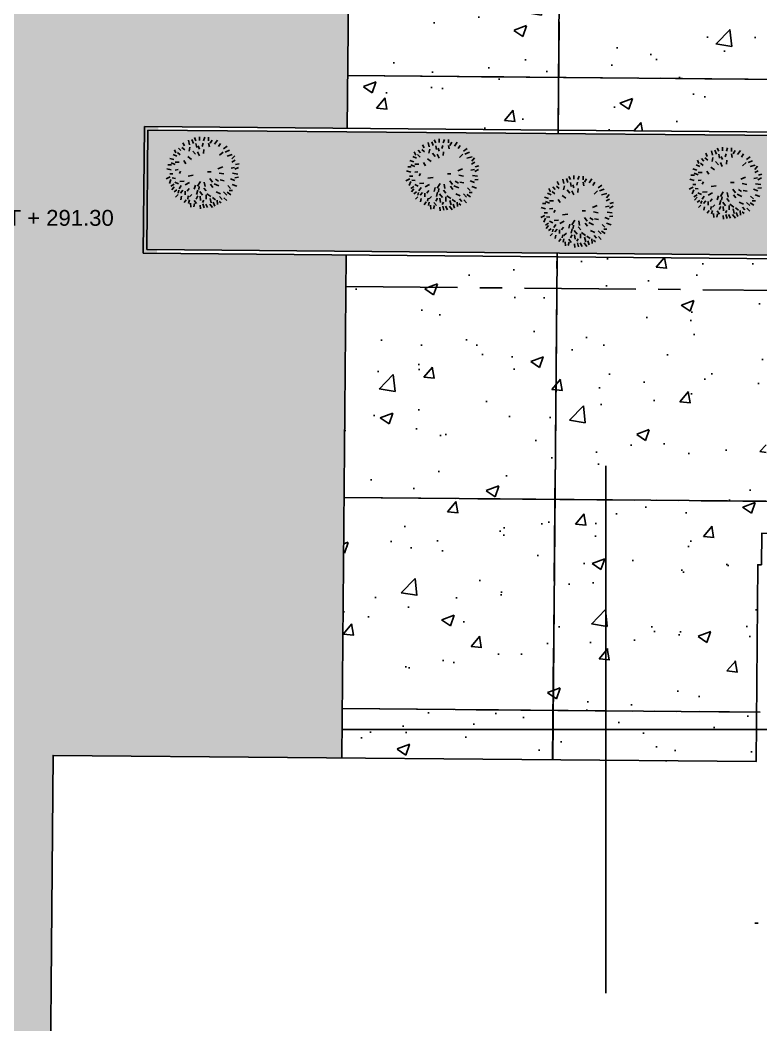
# Model space of a CAD drawing. Header units: millimetres. Extents: x 793 to 3159, y 750 to 2095.
# Drawn here: x 1218.72 to 1229.26, y 971.68 to 985.96 of the extents above; entities that cross this region are included whole.
import ezdxf

# ---------------------------------------------------------------- set-up
doc = ezdxf.new("R2010")
doc.units = ezdxf.units.MM
doc.linetypes.add('CENTER', pattern=[50.8, 31.75, -6.35, 6.35, -6.35])
doc.linetypes.add('CONTINUA', pattern=[0])
for name, color, linetype in [('A-PISOS', 252, 'Continuous'), ('A-PROY', 252, 'Continuous'), ('A-TEXTO', 2, 'Continuous'), ('A-VEGETACION', 65, 'Continuous'), ('poligono real existente', 210, 'Continuous'), ('RETUTM01', 8, 'Continuous')]:
    doc.layers.add(name, color=color, linetype=linetype)
doc.layers.add('JUNTA DE AISLAMIENTO', color=7, linetype='Continuous', true_color=0x22d6dd)
doc.layers.add('JUNTA DE CONTROL', color=7, linetype='Continuous', true_color=0xf43e0b)
doc.styles.add('kobalt', font='arial.ttf', dxfattribs={"height": 0.15})
doc.styles.get("Standard").update_dxf_attribs({"font": 'arial.ttf'})
doc.linetypes.add('RAYACONTX', pattern='A,0.8,["X",Standard,S=0.08,R=0,X=0.025,Y=-0.04],0', length=0.8)
pattern_1 = [(50, (-2174.8441, -711.9263), (1.8218467, -0.1593909), [0.1905, -2.0955]), (355, (-2174.8441, -711.9263), (-0.3524342, 1.9105685), [0.1524, -1.6764058]), (100.451445, (-2174.6923, -711.9396), (1.4694125, 1.7511775), [0.1619001, -1.7809024]), (46.1842, (-2174.844, -711.4183), (2.7107904, -0.4204233), [0.28575, -3.14325]), (96.63556, (-2174.6182, -711.4533), (2.3740413, 2.4742612), [0.2428502, -2.671356]), (351.18415, (-2174.844, -711.4183), (2.3740413, 2.4742612), [0.2285997, -2.5145973]), (21, (-2174.5901, -711.5453), (1.5161439, -1.022652), [0.1905, -2.0955]), (326, (-2174.5901, -711.5453), (0.6180203, 1.8418797), [0.1524, -1.6764]), (71.451445, (-2174.4638, -711.6305), (2.1341642, 0.8192277), [0.1619001, -1.7808994]), (37.5, (-2174.8441, -711.9263), (0.03088603, 0.84555039), [0, -1.65608, 0, -1.7018, 0, -1.68275]), (7.5, (-2174.8441, -711.9263), (0.66819663, 1.00180575), [0, -0.97028, 0, -1.61798, 0, -0.64135]), (327.5, (-2175.4105, -711.9263), (1.35590595, -0.05728744), [0, -0.635, 0, -1.9812, 0, -2.6289]), (317.5, (-2175.6645, -711.9263), (1.4812918, 0.2542649), [0, -0.8255, 0, -1.31572, 0, -1.8669])]
pattern_2 = [(90, (-2174.8441, -711.9263), (-0.508, 0.508), [1.524, -0.508]), (180, (-2174.8441, -711.4183), (-0.508, 0.508), [1.524, -0.508])]

# ---------------------------------------------------------------- blocks, each defined once
blk = doc.blocks.new('A$C6A1540C3')
at = {"layer": 'RETUTM01', "color": 8, "linetype": 'Continuous'}
for p, q in [((3.75, 7.5), (3.75, 0)), ((0, 3.75), (7.5, 3.75))]:
    blk.add_line(p, q, dxfattribs=at)
blk = doc.blocks.new('A$C15914C01')
at = {"layer": 'A-PISOS', "linetype": 'CONTINUA', "ltscale": 0.5}
h = blk.add_hatch(dxfattribs=at)
h.set_pattern_fill('AR-HBONE', color=250, scale=0.005, angle=45)
h.set_pattern_definition(pattern_2)
h.paths.add_polyline_path([(40.817, 40.847), (37.817, 40.847), (37.817, 38.024), (37.817, 37.649), (39.028, 37.649), (40.817, 37.847)])
h.paths.add_polyline_path([(40.817, 37.847), (39.028, 37.649), (39.028, 34.847), (40.817, 34.847)])
h.paths.add_polyline_path([(40.817, 34.832), (39.028, 34.832), (39.028, 28.847), (40.817, 28.847)])
h.paths.add_polyline_path([(40.817, 28.847), (39.028, 28.847), (39.028, 25.847), (40.817, 25.847)])
h.paths.add_polyline_path([(40.817, 25.847), (39.028, 25.847), (39.028, 22.847), (40.817, 22.847)])
h.paths.add_polyline_path([(40.817, 22.847), (39.028, 22.847), (39.028, 19.847), (40.817, 19.847)])
h.paths.add_polyline_path([(40.817, 19.847), (39.028, 19.847), (39.028, 16.847), (40.817, 16.847)])
h.paths.add_polyline_path([(40.817, 16.847), (39.028, 16.847), (39.028, 13.847), (40.817, 13.847)])
h.paths.add_polyline_path([(40.817, 13.847), (39.028, 13.847), (39.028, 10.847), (40.817, 10.847)])
h.paths.add_polyline_path([(40.817, 10.847), (39.028, 10.847), (39.028, 7.847), (40.817, 7.847)])
h.paths.add_polyline_path([(40.817, 7.847), (39.028, 7.847), (39.028, 4.279), (40.817, 4.847)])
h.paths.add_polyline_path([(40.817, 1.847), (37.817, 1.847), (37.817, -1.153), (40.817, -1.153)])
h.paths.add_polyline_path([(40.817, -1.153), (37.817, -1.153), (37.817, -4.153), (40.817, -4.153)])
h.paths.add_polyline_path([(40.817, -4.153), (37.817, -4.153), (37.817, -7.153), (40.817, -7.153)])
h.paths.add_polyline_path([(40.817, -7.153), (37.817, -7.153), (37.817, -10.153), (40.817, -10.153)])
h.paths.add_polyline_path([(40.817, -10.153), (37.817, -10.153), (37.817, -13.153), (40.817, -13.153)])
h.paths.add_polyline_path([(40.817, -13.855), (40.817, -13.153), (37.817, -13.153), (37.817, -16.153), (39.708, -16.153), (39.708, -13.855)])
h.paths.add_polyline_path([(39.708, -16.153), (37.817, -16.153), (37.817, -19.153), (39.708, -19.153)])
h.paths.add_polyline_path([(39.618, -19.153), (37.817, -19.153), (37.817, -22.153), (39.618, -22.153)])
h.paths.add_polyline_path([(39.62, -22.153), (37.817, -22.153), (37.817, -25.153), (39.62, -25.153)])
h.paths.add_polyline_path([(39.618, -25.153), (37.817, -25.153), (37.817, -28.153), (39.618, -28.153)])
h.paths.add_polyline_path([(39.618, -28.153), (37.817, -28.153), (37.817, -31.153), (39.618, -31.153)])
h.paths.add_polyline_path([(39.618, -31.153), (37.817, -31.153), (37.817, -34.153), (39.618, -34.153)])
h.paths.add_polyline_path([(39.618, -34.153), (37.817, -34.153), (37.817, -35.102), (39.618, -35.102)])
h.paths.add_polyline_path([(40.817, -45.957), (37.817, -45.957), (37.817, -49.361), (38.327, -48.895), (38.733, -49.153), (39.171, -49.432), (40.817, -49.153)])
h.paths.add_polyline_path([(40.817, -49.153), (39.171, -49.432), (38.882, -50.35), (40.822, -50.354)])
h.paths.add_polyline_path([(40.817, 43.58), (37.817, 43.58), (37.817, 40.847), (40.817, 40.847)])
h.paths.add_polyline_path([(38.79, 4.279), (38.79, 3.656), (37.817, 3.656), (37.817, 1.847), (40.817, 1.847), (40.817, 4.847), (39.028, 4.279)])
h = blk.add_hatch(dxfattribs=at)
h.set_pattern_fill('AR-HBONE', color=250, scale=0.005, angle=45)
h.set_pattern_definition(pattern_2)
h.paths.add_polyline_path([(43.817, -45.957), (40.817, -45.957), (40.822, -50.34), (43.822, -50.368)])
h.paths.add_polyline_path([(40.929, -0.996), (40.932, 4.01), (40.936, 41.58), (43.817, 41.579), (43.817, 43.579), (40.817, 43.579), (40.817, -13.855), (43.817, -13.855), (43.817, -6.705), (41.128, -6.705), (41.128, -4.905), (43.817, -4.905), (43.817, -3.605), (43.817, -0.996)])
h = blk.add_hatch(dxfattribs=at)
h.set_pattern_fill('AR-CONC', color=250, scale=0.01)
h.set_pattern_definition(pattern_1)
h.paths.add_polyline_path([(46.817, -6.705), (43.817, -6.705), (43.817, -10.153), (46.817, -10.153)])
h.paths.add_polyline_path([(46.817, -10.153), (43.817, -10.153), (43.817, -13.153), (46.817, -13.153)])
h.paths.add_polyline_path([(46.817, -13.153), (43.817, -13.153), (43.817, -13.855), (46.817, -13.855)])
h.paths.add_polyline_path([(43.817, -1.153), (43.817, -4.905), (46.817, -4.905), (46.817, -1.153)])
h.paths.add_polyline_path([(43.817, -0.996), (43.817, -1.153), (46.817, -1.153), (46.817, -0.996)])
h = blk.add_hatch(dxfattribs=at)
h.set_pattern_fill('AR-CONC', color=250, scale=0.01)
h.set_pattern_definition(pattern_1)
h.paths.add_polyline_path([(49.817, -6.705), (46.817, -6.705), (46.817, -13.855), (49.711, -13.855), (49.711, -11.056), (49.817, -11.056)])
h.paths.add_polyline_path([(46.817, -3.605), (47.378, -3.605), (47.378, -4.905), (49.817, -4.905), (49.817, -0.996), (46.817, -0.996)])
at = {"layer": 'A-PISOS', "color": 250, "linetype": 'CONTINUA', "ltscale": 0.5}
for p, q in [((43.817, -0.996), (43.817, -4.905)), ((46.817, -0.996), (46.817, -4.905)), ((43.817, -4.153), (52.817, -4.153)), ((43.817, -6.705), (43.817, -13.855)), ((46.817, -6.705), (46.817, -13.855)), ((43.817, -10.153), (49.817, -10.153)), ((43.817, -13.153), (49.711, -13.153))]:
    blk.add_line(p, q, dxfattribs=at)
blk = doc.blocks.new('arbusto2')
at = {"linetype": 'ByBlock'}
for p, q in [((-0.626, 1.248), (-0.679, 1.442)), ((-0.45, 1.301), (-0.52, 1.477)), ((-0.344, 1.425), (-0.415, 1.565)), ((-0.186, 1.442), (-0.186, 1.601)), ((-0.009, 1.425), (0.043, 1.583)), ((0.219, 1.425), (0.219, 1.583)), ((0.29, 1.319), (0.378, 1.46)), ((0.484, 1.284), (0.607, 1.46)), ((-1.225, 0.878), (-1.295, 1.019)), ((-1.032, 0.791), (-1.154, 0.896)), ((-1.014, 0.984), (-1.119, 1.09)), ((-0.837, 1.019), (-0.961, 1.125)), ((-0.856, 1.195), (-0.926, 1.336)), ((-0.644, 0.967), (-0.609, 1.143)), ((-0.362, 0.826), (-0.485, 0.967)), ((-0.309, 1.125), (-0.344, 1.301)), ((-0.186, 0.755), (-0.274, 0.932)), ((-0.186, 1.054), (-0.239, 1.195)), ((-0.063, 1.178), (-0.027, 1.319)), ((-0.009, 0.861), (0.008, 1.037)), ((0.254, 1.16), (0.219, 1.319)), ((0.66, 1.178), (0.747, 1.319)), ((0.712, 0.791), (0.871, 0.932)), ((0.888, 1.072), (1.047, 1.195)), ((0.959, 0.932), (1.153, 1.019)), ((-1.313, 0.579), (-1.489, 0.632)), ((-1.19, 0.737), (-1.349, 0.808)), ((-1.084, 0.474), (-1.26, 0.474)), ((-0.785, 0.403), (-0.873, 0.544)), ((-0.538, 0.596), (-0.697, 0.72)), ((1.047, 0.755), (1.276, 0.826)), ((1.259, 0.632), (1.382, 0.773)), ((1.259, 0.491), (1.399, 0.579)), ((-1.436, 0.121), (-1.63, 0.174)), ((-1.419, 0.35), (-1.577, 0.35)), ((-1.26, 0.368), (-1.436, 0.439)), ((-1.119, 0.139), (-1.26, 0.121)), ((-1.014, 0.068), (-1.067, -0.037)), ((0.184, 0.051), (0.343, 0.051)), ((0.642, 0.192), (0.853, 0.28)), ((1.223, 0.227), (1.382, 0.262)), ((1.399, 0.174), (1.558, 0.262)), ((1.417, 0.385), (1.576, 0.42)), ((-1.471, -0.178), (-1.648, -0.267)), ((-1.436, -0.302), (-1.507, -0.478)), ((-1.349, -0.055), (-1.489, -0.055)), ((-1.243, -0.249), (-1.384, -0.231)), ((-1.102, -0.495), (-1.26, -0.425)), ((-0.856, -0.372), (-1.049, -0.39)), ((-0.609, -0.425), (-0.802, -0.53)), ((-0.45, -0.108), (-0.679, -0.143)), ((-0.133, -0.372), (-0.256, -0.584)), ((0.043, -0.408), (0.078, -0.601)), ((0.29, -0.249), (0.413, -0.408)), ((0.536, -0.267), (0.677, -0.354)), ((0.695, -0.002), (0.906, -0.037)), ((0.747, -0.302), (0.923, -0.337)), ((1.206, -0.249), (1.399, -0.319)), ((1.294, -0.002), (1.523, -0.037)), ((1.399, -0.196), (1.558, -0.178)), ((-1.295, -0.513), (-1.436, -0.601)), ((-1.295, -0.619), (-1.401, -0.76)), ((-1.172, -0.76), (-1.295, -0.847)), ((-1.084, -0.777), (-1.119, -0.901)), ((-0.978, -0.566), (-1.067, -0.706)), ((-0.908, -0.777), (-1.014, -0.901)), ((-0.802, -0.812), (-0.802, -0.971)), ((-0.626, -0.689), (-0.715, -0.812)), ((-0.344, -0.549), (-0.397, -0.725)), ((-0.239, -0.76), (-0.292, -0.953)), ((-0.186, -0.601), (-0.203, -0.742)), ((-0.151, -0.83), (-0.027, -0.988)), ((0.026, -0.671), (0.132, -0.795)), ((0.325, -0.495), (0.43, -0.636)), ((0.484, -0.478), (0.695, -0.566)), ((0.571, -0.83), (0.765, -0.918)), ((0.906, -0.83), (1.047, -0.971)), ((1.064, -0.847), (1.223, -0.953)), ((1.082, -0.549), (1.206, -0.671)), ((1.153, -0.76), (1.294, -0.76)), ((1.276, -0.495), (1.488, -0.566)), ((-1.119, -0.971), (-1.225, -1.077)), ((-0.961, -1.042), (-0.996, -1.2)), ((-0.75, -1.2), (-0.837, -1.323)), ((-0.661, -1.023), (-0.679, -1.165)), ((-0.609, -1.2), (-0.644, -1.358)), ((-0.503, -0.953), (-0.609, -1.059)), ((-0.397, -1.218), (-0.292, -1.358)), ((-0.239, -1.023), (-0.309, -1.165)), ((-0.133, -1.023), (-0.115, -1.218)), ((0.026, -1.2), (-0.027, -1.306)), ((0.132, -0.971), (0.132, -1.165)), ((0.167, -0.918), (0.343, -1.042)), ((0.308, -1.129), (0.36, -1.323)), ((0.413, -1.077), (0.554, -1.182)), ((0.449, -1.288), (0.519, -1.464)), ((0.625, -1.2), (0.642, -1.394)), ((0.712, -1.253), (0.801, -1.323)), ((0.73, -1.042), (0.836, -1.165)), ((0.923, -1.094), (1.047, -1.218)), ((-0.556, -1.341), (-0.538, -1.517)), ((-0.38, -1.358), (-0.415, -1.499)), ((-0.133, -1.429), (-0.115, -1.588)), ((-0.009, -1.376), (0.043, -1.552)), ((0.113, -1.376), (0.202, -1.535)), ((0.29, -1.376), (0.413, -1.535))]:
    blk.add_line(p, q, dxfattribs=at)
blk = doc.blocks.new('A$C3E6A45EC')
at = {"layer": 'JUNTA DE CONTROL', "linetype": 'CENTER', "ltscale": 0.05}
for p, q in [((47.02, -4.433), (47.054, -0.477)), ((44.027, -3.608), (53.027, -3.686)), ((46.943, -13.335), (47.005, -6.132)), ((44.001, -6.608), (53.001, -6.686)), ((43.975, -9.608), (52.975, -9.686)), ((43.949, -12.608), (49.895, -12.659)), ((49.817, -15.659), (49.868, -15.659))]:
    blk.add_line(p, q, dxfattribs=at)

msp = doc.modelspace()

# ---------------------------------------------------------------- hatches: boundary and pattern name
at = {"layer": 'A-VEGETACION', "linetype": 'CONTINUA'}
h = msp.add_hatch(dxfattribs=at)
h.set_pattern_fill('AR-SAND', color=256, scale=0.02, angle=0.534047)
h.set_pattern_definition([(38.034047, (-995.48666, 277.431), (-0.04112262, 0.97848569), [0, -0.77216, 0, -0.8636, 0, -0.8255]), (8.034047, (-995.4867, 277.431), (0.8856448, 1.4419677), [0, -0.41656, 0, -0.69596, 0, -0.2667]), (328.034047, (-996.1115, 277.42514), (1.58188923, 0.0176195), [0, -0.254, 0, -0.9144, 0, -1.1938]), (318.034047, (-996.1115, 277.4251), (1.5228908, 0.4600731), [0, -0.127, 0, -0.59944, 0, -0.6858])])
h.paths.add_polyline_path([(1266.51536, 983.9992), (1266.50048, 982.29926), (1284.99257, 982.13736), (1285.00745, 983.8373)])
h.paths.add_polyline_path([(1234.84776, 982.57638), (1234.86265, 984.27631), (1220.54274, 984.40214), (1220.52879, 982.70215)])
h.paths.add_polyline_path([(1243.00385, 984.20504), (1242.98897, 982.5051), (1257.30842, 982.37974), (1257.3233, 984.07967)])

# ---------------------------------------------------------------- linework, layer by layer
at = {"layer": 'A-PROY', "linetype": 'CONTINUA', "ltscale": 0.5}
for p, q in [((1220.49363, 984.45211, -75.23914), (1220.47788, 982.65218, -75.23914)), ((1234.91308, 984.32587, -75.23914), (1220.49363, 984.45211, -75.23914)), ((1220.54273, 984.40168, -75.23914), (1220.52878, 982.70174, -75.23914)), ((1234.86265, 984.27631, -75.23914), (1220.54273, 984.40168, -75.23914)), ((1234.84776, 982.57638, -75.23914), (1220.52878, 982.70174, -75.23914)), ((1234.89732, 982.52594, -75.23914), (1220.47788, 982.65218, -75.23914))]:
    msp.add_line(p, q, dxfattribs=at)
at = {"layer": 'JUNTA DE AISLAMIENTO', "linetype": 'RAYACONTX', "elevation": 293.72089}
msp.add_lwpolyline([(1216.46758, 943.4295), (1208.10005, 954.35951), (1219.00841, 954.26467), (1219.1931, 975.50953), (1229.19562, 975.42257), (1229.21995, 978.22113), (1229.27101, 978.22069), (1229.2749, 978.66857), (1266.31959, 978.34652), (1266.31569, 977.89863), (1285.20956, 977.73436)], dxfattribs=at)

# ---------------------------------------------------------------- block references
at = {"layer": 'A-TEXTO', "linetype": 'CONTINUA', "ltscale": 0.5}
msp.add_blockref('A$C3E6A45EC', (1179.3582, 988.78314, 293.72089), dxfattribs=at)
at = {"layer": 'A-VEGETACION', "xscale": 0.3205718158708229, "yscale": 0.3205718158708229, "zscale": 0.3205718158708229, "rotation": 359.4983952276373}
for p in [(1221.33274, 983.79076, -75.23914), (1224.74377, 983.7609, -75.23914), (1228.77245, 983.64185, -75.23914), (1226.65965, 983.23894, -75.23914)]:
    msp.add_blockref('arbusto2', p, dxfattribs=at)
at = {"layer": 'JUNTA DE CONTROL', "linetype": 'CENTER', "ltscale": 0.05, "rotation": 359.5035917933524}
msp.add_blockref('A$C15914C01', (1179.60612, 989.70753, 293.72089), dxfattribs=at)
at = {"layer": 'poligono real existente'}
msp.add_blockref('A$C6A1540C3', (1223.30715, 972.1269), dxfattribs=at)

# ---------------------------------------------------------------- texts
at = {"layer": 'A-TEXTO', "insert": (1218.10954, 983.26504, -292.89587), "char_height": 0.225, "attachment_point": 1, "style": 'kobalt'}
msp.add_mtext_dynamic_manual_height_columns('NPT + 291.30', width=62.3352715, gutter_width=1.5, heights=[0], dxfattribs=at)

doc.saveas('drawing.dxf')
